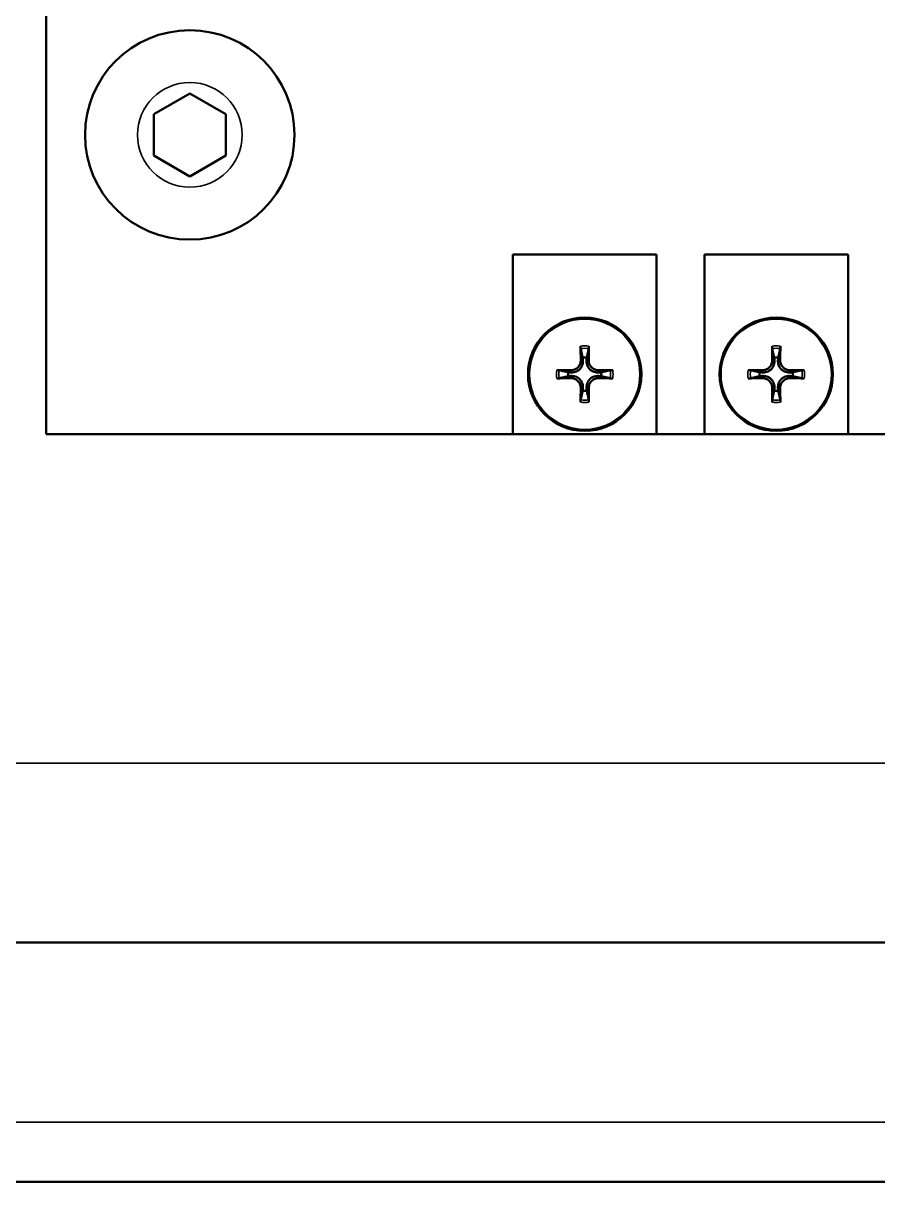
# Model space of a CAD drawing. Header units: millimetres. Extents: x 0 to 25230, y 0 to 17820.
# Drawn here: x 20986 to 21522, y 14636 to 15362 of the extents above; entities that cross this region are included whole.
import ezdxf

# ---------------------------------------------------------------- set-up
doc = ezdxf.new("R2010")
doc.units = ezdxf.units.MM
doc.header["$LTSCALE"] = 30
doc.layers.add('Видимые тонкие (ГОСТ)', color=7, linetype='Continuous', lineweight=35)
doc.layers.add('Видимый контур (ГОСТ)', color=7, linetype='Continuous', lineweight=50)

msp = doc.modelspace()

# ---------------------------------------------------------------- linework, layer by layer
at = {"layer": 'Видимые тонкие (ГОСТ)'}
for p, q in [((21335.7645, 15150.8154), (21337.136, 15150.8722)), ((21340.7421, 15150.8154), (21339.3706, 15150.8722)), ((21455.7645, 15150.8154), (21457.136, 15150.8722)), ((21460.7421, 15150.8154), (21459.3706, 15150.8722)), ((21329.4741, 15144.525), (21329.4173, 15143.1535)), ((21347.0325, 15144.525), (21347.0893, 15143.1535)), ((21449.4741, 15144.525), (21449.4173, 15143.1535)), ((21467.0325, 15144.525), (21467.0893, 15143.1535)), ((21329.4741, 15139.5474), (21329.4173, 15140.9189)), ((21347.0325, 15139.5474), (21347.0893, 15140.9189)), ((21449.4741, 15139.5474), (21449.4173, 15140.9189)), ((21467.0325, 15139.5474), (21467.0893, 15140.9189)), ((21335.7645, 15133.257), (21337.136, 15133.2002)), ((21340.7421, 15133.257), (21339.3706, 15133.2002)), ((21455.7645, 15133.257), (21457.136, 15133.2002)), ((21460.7421, 15133.257), (21459.3706, 15133.2002)), ((22710.7533, 14898.2862), (20790.7533, 14898.2862)), ((20790.7533, 14673.2862), (22710.7533, 14673.2862))]:
    msp.add_line(p, q, dxfattribs=at)
for centre, radius in [((21090.7533, 15292.0362), 32.8125), ((21338.2533, 15142.0362), 34.57), ((21458.2533, 15142.0362), 34.57)]:
    msp.add_circle(centre, radius, dxfattribs=at)
for centre, radius, start, end in [((21338.2533, 15142.0362), 17.7496, 81.5059602, 98.4940398), ((21338.2533, 15142.0362), 16.2387, 81.1091, 98.8909), ((21458.2533, 15142.0362), 17.7496, 81.5059602, 98.4940398), ((21458.2533, 15142.0362), 16.2387, 81.1091, 98.8909), ((21338.2533, 15142.0362), 17.7496, 171.5059602, 188.4940398), ((21338.2533, 15142.0362), 16.2387, 171.1091, 188.8909), ((21338.2533, 15142.0362), 16.2387, 351.1091, 8.8909), ((21338.2533, 15142.0362), 17.7496, 351.5059602, 8.4940398), ((21458.2533, 15142.0362), 17.7496, 171.5059602, 188.4940398), ((21458.2533, 15142.0362), 16.2387, 171.1091, 188.8909), ((21458.2533, 15142.0362), 16.2387, 351.1091, 8.8909), ((21458.2533, 15142.0362), 17.7496, 351.5059602, 8.4940398), ((21338.2533, 15142.0362), 17.7496, 261.5059602, 278.4940398), ((21338.2533, 15142.0362), 16.2387, 261.1091, 278.8909), ((21458.2533, 15142.0362), 17.7496, 261.5059602, 278.4940398), ((21458.2533, 15142.0362), 16.2387, 261.1091, 278.8909)]:
    msp.add_arc(centre, radius, start, end, dxfattribs=at)
at = {"layer": 'Видимый контур (ГОСТ)'}
for p, q in [((21000.7533, 15479.5362), (21000.7533, 15104.5362)), ((21068.2533, 15305.0266), (21090.7533, 15318.017)), ((21090.7533, 15318.017), (21113.2533, 15305.0266)), ((21068.2533, 15279.0458), (21068.2533, 15305.0266)), ((21113.2533, 15305.0266), (21113.2533, 15279.0458)), ((21090.7533, 15266.0554), (21068.2533, 15279.0458)), ((21113.2533, 15279.0458), (21090.7533, 15266.0554)), ((21293.2533, 15217.0362), (21383.2533, 15217.0362)), ((21293.2533, 15104.5362), (21293.2533, 15217.0362)), ((21383.2533, 15217.0362), (21383.2533, 15104.5362)), ((21413.2533, 15217.0362), (21503.2533, 15217.0362)), ((21413.2533, 15104.5362), (21413.2533, 15217.0362)), ((21503.2533, 15217.0362), (21503.2533, 15104.5362)), ((21000.7533, 15104.5362), (21293.2533, 15104.5362)), ((21383.2533, 15104.5362), (21293.2533, 15104.5362)), ((21383.2533, 15104.5362), (21413.2533, 15104.5362)), ((21503.2533, 15104.5362), (21413.2533, 15104.5362)), ((21503.2533, 15104.5362), (21533.2533, 15104.5362)), ((22710.7533, 14785.7862), (20790.7533, 14785.7862)), ((20565.7533, 14635.7862), (22935.7533, 14635.7862))]:
    msp.add_line(p, q, dxfattribs=at)
for centre, radius in [((21090.7533, 15292.0362), 65.625), ((21338.2533, 15142.0362), 35.5283), ((21458.2533, 15142.0362), 35.5283)]:
    msp.add_circle(centre, radius, dxfattribs=at)
for centre, start, end in [((21338.2533, 15142.0362), 83.1067235, 96.8932765), ((21458.2533, 15142.0362), 83.1067235, 96.8932765), ((21338.2533, 15142.0362), 173.1067235, 186.8932765), ((21338.2533, 15142.0362), 353.1067235, 6.8932765), ((21458.2533, 15142.0362), 173.1067235, 186.8932765), ((21458.2533, 15142.0362), 353.1067235, 6.8932765), ((21338.2533, 15142.0362), 263.1067235, 276.8932765), ((21458.2533, 15142.0362), 263.1067235, 276.8932765)]:
    msp.add_arc(centre, 10.4099, start, end, dxfattribs=at)
for centre, major_axis, start_param, end_param in [((21340.0759, 15142.1118), (1.9115, -46.1108), 4.31998359, 4.51888338), ((21336.4307, 15142.1118), (1.9115, 46.1108), 4.90589458, 5.10479437), ((21460.0759, 15142.1118), (1.9115, -46.1108), 4.31998359, 4.51888338), ((21456.4307, 15142.1118), (1.9115, 46.1108), 4.90589458, 5.10479437), ((21338.1778, 15140.2136), (-46.1108, 1.9115), 4.90589458, 5.10479437), ((21338.3289, 15140.2136), (-46.1108, -1.9115), 4.31998359, 4.51888338), ((21458.1778, 15140.2136), (-46.1108, 1.9115), 4.90589458, 5.10479437), ((21458.3289, 15140.2136), (-46.1108, -1.9115), 4.31998359, 4.51888338), ((21338.1778, 15143.8588), (46.1108, 1.9115), 4.31998359, 4.51888338), ((21338.3289, 15143.8588), (46.1108, -1.9115), 4.90589458, 5.10479437), ((21458.1778, 15143.8588), (46.1108, 1.9115), 4.31998359, 4.51888338), ((21458.3289, 15143.8588), (46.1108, -1.9115), 4.90589458, 5.10479437), ((21340.0759, 15141.9607), (-1.9115, -46.1108), 4.90589458, 5.10479437), ((21336.4307, 15141.9607), (-1.9115, 46.1108), 4.31998359, 4.51888338), ((21460.0759, 15141.9607), (-1.9115, -46.1108), 4.90589458, 5.10479437), ((21456.4307, 15141.9607), (-1.9115, 46.1108), 4.31998359, 4.51888338)]:
    msp.add_ellipse(centre, major_axis=major_axis, ratio=0.08715574, start_param=start_param, end_param=end_param, dxfattribs=at)
for points, knots in [([(21335.7436, 15158.0798), (21335.7315, 15158.1359), (21335.7184, 15158.215), (21335.6943, 15158.4006), (21335.6798, 15158.5453), (21335.6588, 15158.8148), (21335.6487, 15158.9872), (21335.6365, 15159.2805), (21335.6323, 15159.4533), (21335.6316, 15159.5898), (21335.6316, 15159.5905), (21335.6316, 15159.5912)], [0.0537677247, 0.0537677247, 0.0537677247, 0.0537677247, 0.0585238557, 0.0585238557, 0.0643561072, 0.0643561072, 0.0702242266, 0.0702242266, 0.0760973831, 0.0760973831, 0.0761265406, 0.0761265406, 0.0761265406, 0.0761265406]), ([(21340.875, 15159.5912), (21340.875, 15159.5905), (21340.875, 15159.5898), (21340.8743, 15159.4533), (21340.8701, 15159.2805), (21340.8579, 15158.9872), (21340.8478, 15158.8148), (21340.8268, 15158.5453), (21340.8123, 15158.4006), (21340.7882, 15158.215), (21340.7751, 15158.1359), (21340.7631, 15158.0798)], [0.0175968524, 0.0175968524, 0.0175968524, 0.0175968524, 0.0176260099, 0.0176260099, 0.0234991663, 0.0234991663, 0.0293672857, 0.0293672857, 0.0351995373, 0.0351995373, 0.0399556683, 0.0399556683, 0.0399556683, 0.0399556683]), ([(21455.7436, 15158.0798), (21455.7315, 15158.1359), (21455.7184, 15158.215), (21455.6943, 15158.4006), (21455.6798, 15158.5453), (21455.6588, 15158.8148), (21455.6487, 15158.9872), (21455.6365, 15159.2805), (21455.6323, 15159.4533), (21455.6316, 15159.5898), (21455.6316, 15159.5905), (21455.6316, 15159.5912)], [0.0537677247, 0.0537677247, 0.0537677247, 0.0537677247, 0.0585238557, 0.0585238557, 0.0643561072, 0.0643561072, 0.0702242266, 0.0702242266, 0.0760973831, 0.0760973831, 0.0761265406, 0.0761265406, 0.0761265406, 0.0761265406]), ([(21460.875, 15159.5912), (21460.875, 15159.5905), (21460.875, 15159.5898), (21460.8743, 15159.4533), (21460.8701, 15159.2805), (21460.8579, 15158.9872), (21460.8478, 15158.8148), (21460.8268, 15158.5453), (21460.8123, 15158.4006), (21460.7882, 15158.215), (21460.7751, 15158.1359), (21460.7631, 15158.0798)], [0.0175968524, 0.0175968524, 0.0175968524, 0.0175968524, 0.0176260099, 0.0176260099, 0.0234991663, 0.0234991663, 0.0293672857, 0.0293672857, 0.0351995373, 0.0351995373, 0.0399556683, 0.0399556683, 0.0399556683, 0.0399556683]), ([(21337.136, 15150.8722), (21337.2188, 15149.9338), (21337.1193, 15148.9338), (21336.6552, 15147.4753), (21336.4326, 15146.9754), (21335.8685, 15146.0294), (21335.5266, 15145.5825), (21334.707, 15144.7629), (21334.2601, 15144.421), (21333.3141, 15143.8569), (21332.8143, 15143.6343), (21331.3557, 15143.1703), (21330.3557, 15143.0708), (21329.4173, 15143.1535)], [0.446186946, 0.446186946, 0.446186946, 0.446186946, 0.488401417, 0.488401417, 0.511582882, 0.511582882, 0.534764347, 0.534764347, 0.557945812, 0.557945812, 0.581127277, 0.581127277, 0.623341748, 0.623341748, 0.623341748, 0.623341748]), ([(21335.7645, 15150.8154), (21335.7827, 15150.0683), (21335.6574, 15149.2609), (21335.0931, 15147.7559), (21334.6539, 15147.0583), (21333.623, 15145.9416), (21332.9649, 15145.4489), (21331.5134, 15144.7661), (21330.7199, 15144.5758), (21329.8099, 15144.5238), (21329.6427, 15144.5209), (21329.4741, 15144.525)], [0, 0, 0, 0, 0.030457985, 0.030457985, 0.06091597, 0.06091597, 0.091255302, 0.091255302, 0.121594635, 0.121594635, 0.12829742, 0.12829742, 0.12829742, 0.12829742]), ([(21347.0893, 15143.1535), (21346.1509, 15143.0708), (21345.1509, 15143.1703), (21343.6924, 15143.6343), (21343.1925, 15143.8569), (21342.2465, 15144.421), (21341.7996, 15144.7629), (21340.98, 15145.5825), (21340.6381, 15146.0294), (21340.074, 15146.9754), (21339.8514, 15147.4753), (21339.3874, 15148.9338), (21339.2879, 15149.9338), (21339.3706, 15150.8722)], [0.446186946, 0.446186946, 0.446186946, 0.446186946, 0.488401417, 0.488401417, 0.511582882, 0.511582882, 0.534764347, 0.534764347, 0.557945812, 0.557945812, 0.581127277, 0.581127277, 0.623341748, 0.623341748, 0.623341748, 0.623341748]), ([(21347.0325, 15144.525), (21346.2854, 15144.5068), (21345.478, 15144.6321), (21343.973, 15145.1965), (21343.2754, 15145.6356), (21342.1587, 15146.6666), (21341.666, 15147.3246), (21340.9832, 15148.7761), (21340.7929, 15149.5696), (21340.7409, 15150.4796), (21340.738, 15150.6468), (21340.7421, 15150.8154)], [0, 0, 0, 0, 0.030457985, 0.030457985, 0.06091597, 0.06091597, 0.091255302, 0.091255302, 0.121594635, 0.121594635, 0.12829742, 0.12829742, 0.12829742, 0.12829742]), ([(21457.136, 15150.8722), (21457.2188, 15149.9338), (21457.1193, 15148.9338), (21456.6552, 15147.4753), (21456.4326, 15146.9754), (21455.8685, 15146.0294), (21455.5266, 15145.5825), (21454.707, 15144.7629), (21454.2601, 15144.421), (21453.3141, 15143.8569), (21452.8143, 15143.6343), (21451.3557, 15143.1703), (21450.3557, 15143.0708), (21449.4173, 15143.1535)], [0.446186946, 0.446186946, 0.446186946, 0.446186946, 0.488401417, 0.488401417, 0.511582882, 0.511582882, 0.534764347, 0.534764347, 0.557945812, 0.557945812, 0.581127277, 0.581127277, 0.623341748, 0.623341748, 0.623341748, 0.623341748]), ([(21455.7645, 15150.8154), (21455.7827, 15150.0683), (21455.6574, 15149.2609), (21455.0931, 15147.7559), (21454.6539, 15147.0583), (21453.623, 15145.9416), (21452.9649, 15145.4489), (21451.5134, 15144.7661), (21450.7199, 15144.5758), (21449.8099, 15144.5238), (21449.6427, 15144.5209), (21449.4741, 15144.525)], [0, 0, 0, 0, 0.030457985, 0.030457985, 0.06091597, 0.06091597, 0.091255302, 0.091255302, 0.121594635, 0.121594635, 0.12829742, 0.12829742, 0.12829742, 0.12829742]), ([(21467.0893, 15143.1535), (21466.1509, 15143.0708), (21465.1509, 15143.1703), (21463.6924, 15143.6343), (21463.1925, 15143.8569), (21462.2465, 15144.421), (21461.7996, 15144.7629), (21460.98, 15145.5825), (21460.6381, 15146.0294), (21460.074, 15146.9754), (21459.8514, 15147.4753), (21459.3874, 15148.9338), (21459.2879, 15149.9338), (21459.3706, 15150.8722)], [0.446186946, 0.446186946, 0.446186946, 0.446186946, 0.488401417, 0.488401417, 0.511582882, 0.511582882, 0.534764347, 0.534764347, 0.557945812, 0.557945812, 0.581127277, 0.581127277, 0.623341748, 0.623341748, 0.623341748, 0.623341748]), ([(21467.0325, 15144.525), (21466.2854, 15144.5068), (21465.478, 15144.6321), (21463.973, 15145.1965), (21463.2754, 15145.6356), (21462.1587, 15146.6666), (21461.666, 15147.3246), (21460.9832, 15148.7761), (21460.7929, 15149.5696), (21460.7409, 15150.4796), (21460.738, 15150.6468), (21460.7421, 15150.8154)], [0, 0, 0, 0, 0.030457985, 0.030457985, 0.06091597, 0.06091597, 0.091255302, 0.091255302, 0.121594635, 0.121594635, 0.12829742, 0.12829742, 0.12829742, 0.12829742]), ([(21320.6984, 15144.6579), (21320.699, 15144.6579), (21320.6997, 15144.6579), (21320.8362, 15144.6572), (21321.009, 15144.653), (21321.3023, 15144.6408), (21321.4747, 15144.6307), (21321.7442, 15144.6097), (21321.889, 15144.5952), (21322.0745, 15144.5711), (21322.1536, 15144.558), (21322.2097, 15144.546)], [0.0175968524, 0.0175968524, 0.0175968524, 0.0175968524, 0.0176260099, 0.0176260099, 0.0234991663, 0.0234991663, 0.0293672857, 0.0293672857, 0.0351995373, 0.0351995373, 0.0399556683, 0.0399556683, 0.0399556683, 0.0399556683]), ([(21354.2969, 15144.546), (21354.353, 15144.558), (21354.4321, 15144.5711), (21354.6176, 15144.5952), (21354.7624, 15144.6097), (21355.0319, 15144.6307), (21355.2043, 15144.6408), (21355.4976, 15144.653), (21355.6704, 15144.6572), (21355.8069, 15144.6579), (21355.8076, 15144.6579), (21355.8083, 15144.6579)], [0.0537677247, 0.0537677247, 0.0537677247, 0.0537677247, 0.0585238557, 0.0585238557, 0.0643561072, 0.0643561072, 0.0702242266, 0.0702242266, 0.0760973831, 0.0760973831, 0.0761265406, 0.0761265406, 0.0761265406, 0.0761265406]), ([(21440.6984, 15144.6579), (21440.699, 15144.6579), (21440.6997, 15144.6579), (21440.8362, 15144.6572), (21441.009, 15144.653), (21441.3023, 15144.6408), (21441.4747, 15144.6307), (21441.7442, 15144.6097), (21441.889, 15144.5952), (21442.0745, 15144.5711), (21442.1536, 15144.558), (21442.2097, 15144.546)], [0.0175968524, 0.0175968524, 0.0175968524, 0.0175968524, 0.0176260099, 0.0176260099, 0.0234991663, 0.0234991663, 0.0293672857, 0.0293672857, 0.0351995373, 0.0351995373, 0.0399556683, 0.0399556683, 0.0399556683, 0.0399556683]), ([(21474.2969, 15144.546), (21474.353, 15144.558), (21474.4321, 15144.5711), (21474.6176, 15144.5952), (21474.7624, 15144.6097), (21475.0319, 15144.6307), (21475.2043, 15144.6408), (21475.4976, 15144.653), (21475.6704, 15144.6572), (21475.8069, 15144.6579), (21475.8076, 15144.6579), (21475.8083, 15144.6579)], [0.0537677247, 0.0537677247, 0.0537677247, 0.0537677247, 0.0585238557, 0.0585238557, 0.0643561072, 0.0643561072, 0.0702242266, 0.0702242266, 0.0760973831, 0.0760973831, 0.0761265406, 0.0761265406, 0.0761265406, 0.0761265406]), ([(21322.2097, 15139.5265), (21322.1536, 15139.5144), (21322.0745, 15139.5013), (21321.889, 15139.4772), (21321.7442, 15139.4627), (21321.4747, 15139.4417), (21321.3023, 15139.4316), (21321.009, 15139.4194), (21320.8362, 15139.4152), (21320.6997, 15139.4145), (21320.699, 15139.4145), (21320.6984, 15139.4145)], [0.0537677247, 0.0537677247, 0.0537677247, 0.0537677247, 0.0585238557, 0.0585238557, 0.0643561072, 0.0643561072, 0.0702242266, 0.0702242266, 0.0760973831, 0.0760973831, 0.0761265406, 0.0761265406, 0.0761265406, 0.0761265406]), ([(21329.4173, 15140.9189), (21330.3557, 15141.0017), (21331.3557, 15140.9022), (21332.8143, 15140.4381), (21333.3141, 15140.2155), (21334.2601, 15139.6514), (21334.707, 15139.3095), (21335.5266, 15138.4899), (21335.8685, 15138.043), (21336.4326, 15137.097), (21336.6552, 15136.5972), (21337.1193, 15135.1386), (21337.2188, 15134.1386), (21337.136, 15133.2002)], [0.446186946, 0.446186946, 0.446186946, 0.446186946, 0.488401417, 0.488401417, 0.511582882, 0.511582882, 0.534764347, 0.534764347, 0.557945812, 0.557945812, 0.581127277, 0.581127277, 0.623341748, 0.623341748, 0.623341748, 0.623341748]), ([(21329.4741, 15139.5474), (21330.2212, 15139.5656), (21331.0287, 15139.4403), (21332.5337, 15138.876), (21333.2312, 15138.4368), (21334.3479, 15137.4059), (21334.8406, 15136.7478), (21335.5234, 15135.2963), (21335.7137, 15134.5029), (21335.7657, 15133.5928), (21335.7686, 15133.4256), (21335.7645, 15133.257)], [0, 0, 0, 0, 0.030457985, 0.030457985, 0.06091597, 0.06091597, 0.091255302, 0.091255302, 0.121594635, 0.121594635, 0.12829742, 0.12829742, 0.12829742, 0.12829742]), ([(21339.3706, 15133.2002), (21339.2879, 15134.1386), (21339.3874, 15135.1386), (21339.8514, 15136.5972), (21340.074, 15137.097), (21340.6381, 15138.043), (21340.98, 15138.4899), (21341.7996, 15139.3095), (21342.2465, 15139.6514), (21343.1925, 15140.2155), (21343.6924, 15140.4381), (21345.1509, 15140.9022), (21346.1509, 15141.0017), (21347.0893, 15140.9189)], [0.446186946, 0.446186946, 0.446186946, 0.446186946, 0.488401417, 0.488401417, 0.511582882, 0.511582882, 0.534764347, 0.534764347, 0.557945812, 0.557945812, 0.581127277, 0.581127277, 0.623341748, 0.623341748, 0.623341748, 0.623341748]), ([(21340.7421, 15133.257), (21340.7239, 15134.0041), (21340.8492, 15134.8116), (21341.4136, 15136.3166), (21341.8527, 15137.0141), (21342.8837, 15138.1308), (21343.5417, 15138.6235), (21344.9932, 15139.3063), (21345.7867, 15139.4966), (21346.6967, 15139.5486), (21346.8639, 15139.5515), (21347.0325, 15139.5474)], [0, 0, 0, 0, 0.030457985, 0.030457985, 0.06091597, 0.06091597, 0.091255302, 0.091255302, 0.121594635, 0.121594635, 0.12829742, 0.12829742, 0.12829742, 0.12829742]), ([(21355.8083, 15139.4145), (21355.8076, 15139.4145), (21355.8069, 15139.4145), (21355.6704, 15139.4152), (21355.4976, 15139.4194), (21355.2043, 15139.4316), (21355.0319, 15139.4417), (21354.7624, 15139.4627), (21354.6176, 15139.4772), (21354.4321, 15139.5013), (21354.353, 15139.5144), (21354.2969, 15139.5265)], [0.0175968524, 0.0175968524, 0.0175968524, 0.0175968524, 0.0176260099, 0.0176260099, 0.0234991663, 0.0234991663, 0.0293672857, 0.0293672857, 0.0351995373, 0.0351995373, 0.0399556683, 0.0399556683, 0.0399556683, 0.0399556683]), ([(21442.2097, 15139.5265), (21442.1536, 15139.5144), (21442.0745, 15139.5013), (21441.889, 15139.4772), (21441.7442, 15139.4627), (21441.4747, 15139.4417), (21441.3023, 15139.4316), (21441.009, 15139.4194), (21440.8362, 15139.4152), (21440.6997, 15139.4145), (21440.699, 15139.4145), (21440.6984, 15139.4145)], [0.0537677247, 0.0537677247, 0.0537677247, 0.0537677247, 0.0585238557, 0.0585238557, 0.0643561072, 0.0643561072, 0.0702242266, 0.0702242266, 0.0760973831, 0.0760973831, 0.0761265406, 0.0761265406, 0.0761265406, 0.0761265406]), ([(21449.4173, 15140.9189), (21450.3557, 15141.0017), (21451.3557, 15140.9022), (21452.8143, 15140.4381), (21453.3141, 15140.2155), (21454.2601, 15139.6514), (21454.707, 15139.3095), (21455.5266, 15138.4899), (21455.8685, 15138.043), (21456.4326, 15137.097), (21456.6552, 15136.5972), (21457.1193, 15135.1386), (21457.2188, 15134.1386), (21457.136, 15133.2002)], [0.446186946, 0.446186946, 0.446186946, 0.446186946, 0.488401417, 0.488401417, 0.511582882, 0.511582882, 0.534764347, 0.534764347, 0.557945812, 0.557945812, 0.581127277, 0.581127277, 0.623341748, 0.623341748, 0.623341748, 0.623341748]), ([(21449.4741, 15139.5474), (21450.2212, 15139.5656), (21451.0287, 15139.4403), (21452.5337, 15138.876), (21453.2312, 15138.4368), (21454.3479, 15137.4059), (21454.8406, 15136.7478), (21455.5234, 15135.2963), (21455.7137, 15134.5029), (21455.7657, 15133.5928), (21455.7686, 15133.4256), (21455.7645, 15133.257)], [0, 0, 0, 0, 0.030457985, 0.030457985, 0.06091597, 0.06091597, 0.091255302, 0.091255302, 0.121594635, 0.121594635, 0.12829742, 0.12829742, 0.12829742, 0.12829742]), ([(21459.3706, 15133.2002), (21459.2879, 15134.1386), (21459.3874, 15135.1386), (21459.8514, 15136.5972), (21460.074, 15137.097), (21460.6381, 15138.043), (21460.98, 15138.4899), (21461.7996, 15139.3095), (21462.2465, 15139.6514), (21463.1925, 15140.2155), (21463.6924, 15140.4381), (21465.1509, 15140.9022), (21466.1509, 15141.0017), (21467.0893, 15140.9189)], [0.446186946, 0.446186946, 0.446186946, 0.446186946, 0.488401417, 0.488401417, 0.511582882, 0.511582882, 0.534764347, 0.534764347, 0.557945812, 0.557945812, 0.581127277, 0.581127277, 0.623341748, 0.623341748, 0.623341748, 0.623341748]), ([(21460.7421, 15133.257), (21460.7239, 15134.0041), (21460.8492, 15134.8116), (21461.4136, 15136.3166), (21461.8527, 15137.0141), (21462.8837, 15138.1308), (21463.5417, 15138.6235), (21464.9932, 15139.3063), (21465.7867, 15139.4966), (21466.6967, 15139.5486), (21466.8639, 15139.5515), (21467.0325, 15139.5474)], [0, 0, 0, 0, 0.030457985, 0.030457985, 0.06091597, 0.06091597, 0.091255302, 0.091255302, 0.121594635, 0.121594635, 0.12829742, 0.12829742, 0.12829742, 0.12829742]), ([(21475.8083, 15139.4145), (21475.8076, 15139.4145), (21475.8069, 15139.4145), (21475.6704, 15139.4152), (21475.4976, 15139.4194), (21475.2043, 15139.4316), (21475.0319, 15139.4417), (21474.7624, 15139.4627), (21474.6176, 15139.4772), (21474.4321, 15139.5013), (21474.353, 15139.5144), (21474.2969, 15139.5265)], [0.0175968524, 0.0175968524, 0.0175968524, 0.0175968524, 0.0176260099, 0.0176260099, 0.0234991663, 0.0234991663, 0.0293672857, 0.0293672857, 0.0351995373, 0.0351995373, 0.0399556683, 0.0399556683, 0.0399556683, 0.0399556683]), ([(21335.6316, 15124.4813), (21335.6316, 15124.4819), (21335.6316, 15124.4826), (21335.6323, 15124.6191), (21335.6365, 15124.7919), (21335.6487, 15125.0852), (21335.6588, 15125.2576), (21335.6798, 15125.5271), (21335.6943, 15125.6719), (21335.7184, 15125.8574), (21335.7315, 15125.9365), (21335.7436, 15125.9926)], [0.0175968524, 0.0175968524, 0.0175968524, 0.0175968524, 0.0176260099, 0.0176260099, 0.0234991663, 0.0234991663, 0.0293672857, 0.0293672857, 0.0351995373, 0.0351995373, 0.0399556683, 0.0399556683, 0.0399556683, 0.0399556683]), ([(21340.7631, 15125.9926), (21340.7751, 15125.9365), (21340.7882, 15125.8574), (21340.8123, 15125.6719), (21340.8268, 15125.5271), (21340.8478, 15125.2576), (21340.8579, 15125.0852), (21340.8701, 15124.7919), (21340.8743, 15124.6191), (21340.875, 15124.4826), (21340.875, 15124.4819), (21340.875, 15124.4813)], [0.0537677247, 0.0537677247, 0.0537677247, 0.0537677247, 0.0585238557, 0.0585238557, 0.0643561072, 0.0643561072, 0.0702242266, 0.0702242266, 0.0760973831, 0.0760973831, 0.0761265406, 0.0761265406, 0.0761265406, 0.0761265406]), ([(21455.6316, 15124.4813), (21455.6316, 15124.4819), (21455.6316, 15124.4826), (21455.6323, 15124.6191), (21455.6365, 15124.7919), (21455.6487, 15125.0852), (21455.6588, 15125.2576), (21455.6798, 15125.5271), (21455.6943, 15125.6719), (21455.7184, 15125.8574), (21455.7315, 15125.9365), (21455.7436, 15125.9926)], [0.0175968524, 0.0175968524, 0.0175968524, 0.0175968524, 0.0176260099, 0.0176260099, 0.0234991663, 0.0234991663, 0.0293672857, 0.0293672857, 0.0351995373, 0.0351995373, 0.0399556683, 0.0399556683, 0.0399556683, 0.0399556683]), ([(21460.7631, 15125.9926), (21460.7751, 15125.9365), (21460.7882, 15125.8574), (21460.8123, 15125.6719), (21460.8268, 15125.5271), (21460.8478, 15125.2576), (21460.8579, 15125.0852), (21460.8701, 15124.7919), (21460.8743, 15124.6191), (21460.875, 15124.4826), (21460.875, 15124.4819), (21460.875, 15124.4813)], [0.0537677247, 0.0537677247, 0.0537677247, 0.0537677247, 0.0585238557, 0.0585238557, 0.0643561072, 0.0643561072, 0.0702242266, 0.0702242266, 0.0760973831, 0.0760973831, 0.0761265406, 0.0761265406, 0.0761265406, 0.0761265406])]:
    msp.add_open_spline(points, degree=3, knots=knots, dxfattribs=at)
for points, weights in [([(21335.7436, 15158.0798), (21336.5104, 15154.6095), (21337.0039, 15152.3709)], [1.00320831443, 1.02592339275, 1]), ([(21339.5027, 15152.3709), (21339.9962, 15154.6095), (21340.7631, 15158.0798)], [1, 1.02592339271, 1.00320831442]), ([(21455.7436, 15158.0798), (21456.5104, 15154.6095), (21457.0039, 15152.3709)], [1.00320831443, 1.02592339275, 1]), ([(21459.5027, 15152.3709), (21459.9962, 15154.6095), (21460.7631, 15158.0798)], [1, 1.02592339271, 1.00320831442]), ([(21337.0039, 15152.3709), (21337.0751, 15151.5632), (21337.136, 15150.8722)], [1, 1.08169453893, 1.16294215246]), ([(21339.3706, 15150.8722), (21339.4315, 15151.5632), (21339.5027, 15152.3709)], [1.16294215246, 1.08169453893, 1]), ([(21457.0039, 15152.3709), (21457.0751, 15151.5632), (21457.136, 15150.8722)], [1, 1.08169453893, 1.16294215246]), ([(21459.3706, 15150.8722), (21459.4315, 15151.5632), (21459.5027, 15152.3709)], [1.16294215246, 1.08169453893, 1]), ([(21327.9186, 15143.2856), (21325.68, 15143.7791), (21322.2097, 15144.546)], [1, 1.02592339268, 1.00320831442]), ([(21354.2969, 15144.546), (21350.8266, 15143.7791), (21348.588, 15143.2856)], [1.00320831443, 1.02592339275, 1]), ([(21447.9186, 15143.2856), (21445.68, 15143.7791), (21442.2097, 15144.546)], [1, 1.02592339268, 1.00320831442]), ([(21474.2969, 15144.546), (21470.8266, 15143.7791), (21468.588, 15143.2856)], [1.00320831443, 1.02592339275, 1]), ([(21322.2097, 15139.5265), (21325.68, 15140.2933), (21327.9186, 15140.7868)], [1.00320831443, 1.02592339275, 1]), ([(21329.4173, 15143.1535), (21328.7264, 15143.2144), (21327.9186, 15143.2856)], [1.16294215246, 1.08169453893, 1]), ([(21327.9186, 15140.7868), (21328.7264, 15140.858), (21329.4173, 15140.9189)], [1, 1.08169453893, 1.16294215246]), ([(21348.588, 15143.2856), (21347.7803, 15143.2144), (21347.0893, 15143.1535)], [1, 1.08169453893, 1.16294215246]), ([(21347.0893, 15140.9189), (21347.7803, 15140.858), (21348.588, 15140.7868)], [1.16294215246, 1.08169453893, 1]), ([(21348.588, 15140.7868), (21350.8266, 15140.2933), (21354.2969, 15139.5265)], [1, 1.02592339268, 1.00320831442]), ([(21442.2097, 15139.5265), (21445.68, 15140.2933), (21447.9186, 15140.7868)], [1.00320831443, 1.02592339275, 1]), ([(21449.4173, 15143.1535), (21448.7264, 15143.2144), (21447.9186, 15143.2856)], [1.16294215246, 1.08169453893, 1]), ([(21447.9186, 15140.7868), (21448.7264, 15140.858), (21449.4173, 15140.9189)], [1, 1.08169453893, 1.16294215246]), ([(21468.588, 15143.2856), (21467.7803, 15143.2144), (21467.0893, 15143.1535)], [1, 1.08169453893, 1.16294215246]), ([(21467.0893, 15140.9189), (21467.7803, 15140.858), (21468.588, 15140.7868)], [1.16294215246, 1.08169453893, 1]), ([(21468.588, 15140.7868), (21470.8266, 15140.2933), (21474.2969, 15139.5265)], [1, 1.02592339268, 1.00320831442]), ([(21337.0039, 15131.7015), (21336.5104, 15129.4629), (21335.7436, 15125.9926)], [1, 1.02592339275, 1.00320831443]), ([(21337.136, 15133.2002), (21337.0751, 15132.5093), (21337.0039, 15131.7015)], [1.16294215246, 1.08169453893, 1]), ([(21339.5027, 15131.7015), (21339.4315, 15132.5093), (21339.3706, 15133.2002)], [1, 1.08169453893, 1.16294215246]), ([(21340.7631, 15125.9926), (21339.9962, 15129.4629), (21339.5027, 15131.7015)], [1.00320831444, 1.02592339282, 1]), ([(21457.0039, 15131.7015), (21456.5104, 15129.4629), (21455.7436, 15125.9926)], [1, 1.02592339275, 1.00320831443]), ([(21457.136, 15133.2002), (21457.0751, 15132.5093), (21457.0039, 15131.7015)], [1.16294215246, 1.08169453893, 1]), ([(21459.5027, 15131.7015), (21459.4315, 15132.5093), (21459.3706, 15133.2002)], [1, 1.08169453893, 1.16294215246]), ([(21460.7631, 15125.9926), (21459.9962, 15129.4629), (21459.5027, 15131.7015)], [1.00320831444, 1.02592339282, 1])]:
    msp.add_rational_spline(points, weights, degree=2, dxfattribs=at)

doc.saveas('drawing.dxf')
